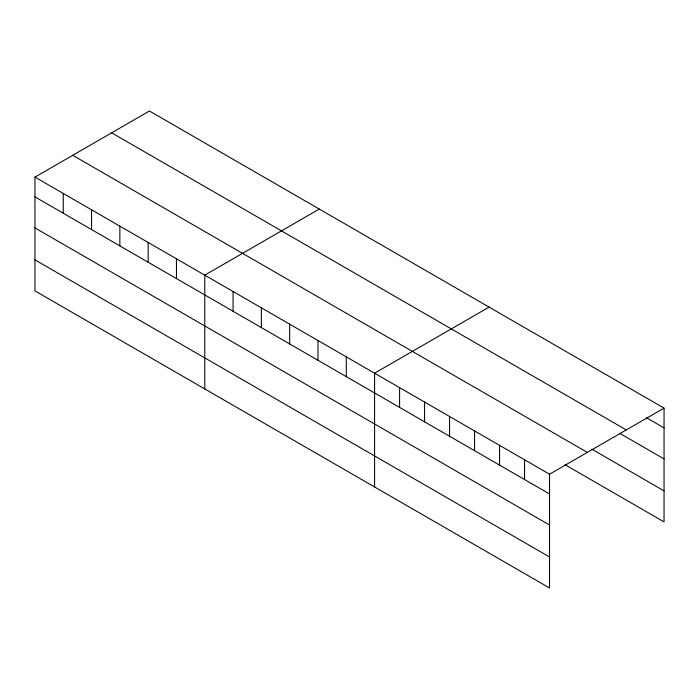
<?xml version="1.0" encoding="UTF-8"?>
<svg xmlns="http://www.w3.org/2000/svg" width="699" height="699" viewBox="0 0 699 699"><rect width="100%" height="100%" fill="white"/><g stroke="black" fill="none" stroke-linecap="round" stroke-linejoin="round"><path stroke-width="1.05" d="M549.554 525.01L549.554 474.219L34.95 177.109L34.95 290.889L549.554 587.99L549.554 525.01L34.95 227.909M564.993 464.695L664.05 521.891L664.05 408.111L149.446 111.01L34.95 177.109M319.268 209.053L204.772 275.153L204.772 388.932M489.082 307.097L374.585 373.205L374.585 486.976M549.554 474.219L664.05 408.111M646.461 417.731L664.05 427.884M111.665 132.819L626.269 429.929M619.611 433.249L664.05 458.902M591.843 449.177L664.05 490.864M72.731 155.3L587.335 452.402M34.95 196.882L549.554 493.983M34.95 259.862L549.554 556.972M524.556 459.785L524.556 479.558M499.567 445.35L499.567 465.123M474.569 430.925L474.569 450.698M449.571 416.49L449.571 436.263M424.581 402.065L424.581 421.829M399.583 387.63L399.583 407.403M346.285 356.857L346.285 376.63M317.984 340.518L317.984 360.291M289.683 324.179L289.683 343.952M261.374 307.84L261.374 327.613M233.073 291.5L233.073 311.265M176.463 258.813L176.463 278.586M148.162 242.474L148.162 262.247M119.861 226.135L119.861 245.908M91.56 209.796L91.56 229.569M63.251 193.457L63.251 213.221"/></g></svg>
